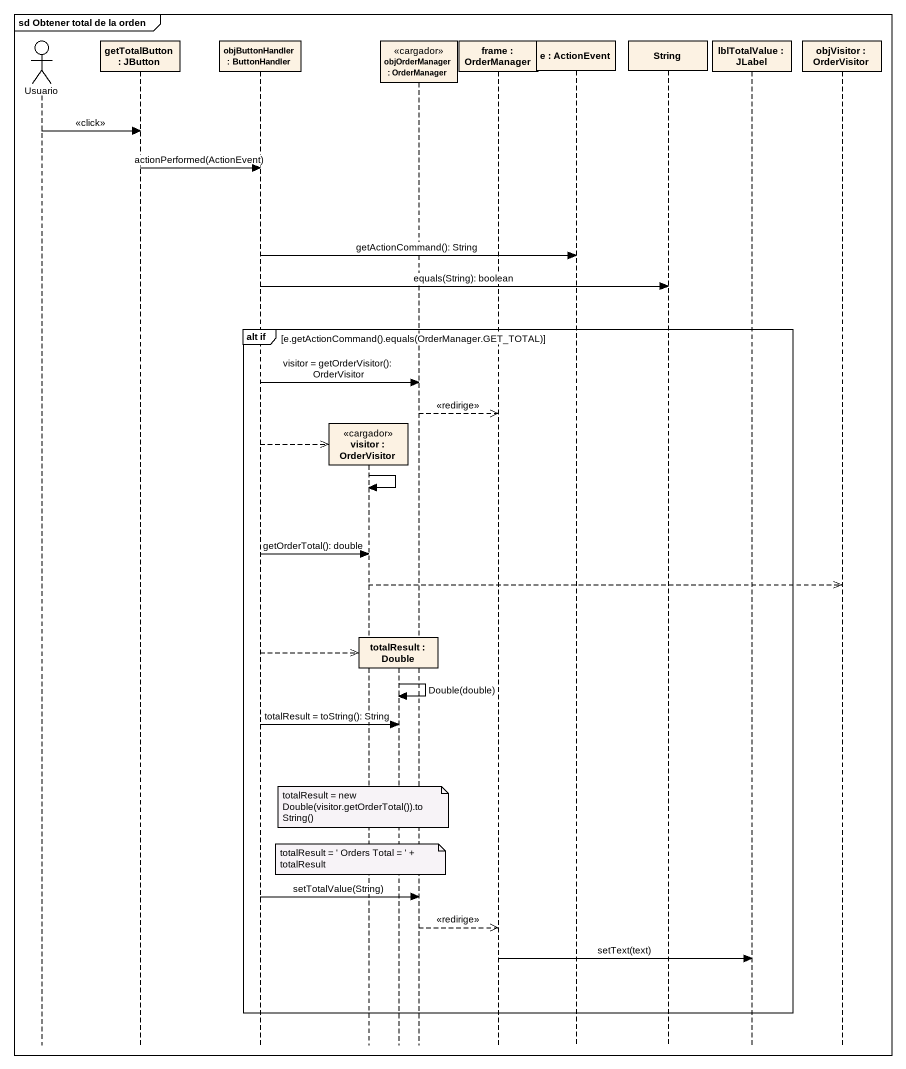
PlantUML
@startuml
mainframe sd Obtener total de la orden
hide footbox
actor Usuario
participant "getTotalButton : JButton" as getTotalButton
participant "objButtonHandler : ButtonHandler" as objButtonHandler
participant "visitor : OrderVisitor" as visitor <<cargador>>
participant "totalResult : Double" as totalResult
participant "objOrderManager : OrderManager" as objOrderManager <<cargador>>
participant "frame : OrderManager" as frame_
participant "e : ActionEvent" as e
participant String
participant "lblTotalValue : JLabel" as lblTotalValue
participant "objVisitor : OrderVisitor" as objVisitor

Usuario -> getTotalButton : <<click>>
getTotalButton -> objButtonHandler : actionPerformed(ActionEvent)
objButtonHandler -> e : getActionCommand(): String
objButtonHandler -> String : equals(String): boolean
group alt if [e.getActionCommand().equals(OrderManager.GET_TOTAL)]
  objButtonHandler -> objOrderManager : visitor = getOrderVisitor(): OrderVisitor
  objOrderManager -->> frame_ : <<redirige>>
  objButtonHandler -->> visitor **
  visitor -> visitor
  objButtonHandler -> visitor : getOrderTotal(): double
  visitor -->> objVisitor
  objButtonHandler -->> totalResult **
  totalResult -> totalResult : Double(double)
  objButtonHandler -> totalResult : totalResult = toString(): String
  note over visitor : totalResult = new Double(visitor.getOrderTotal()).toString()
  note over visitor : totalResult = ' Orders Total = ' + totalResult
  objButtonHandler -> objOrderManager : setTotalValue(String)
  objOrderManager -->> frame_ : <<redirige>>
  frame_ -> lblTotalValue : setText(text)
end
@enduml
